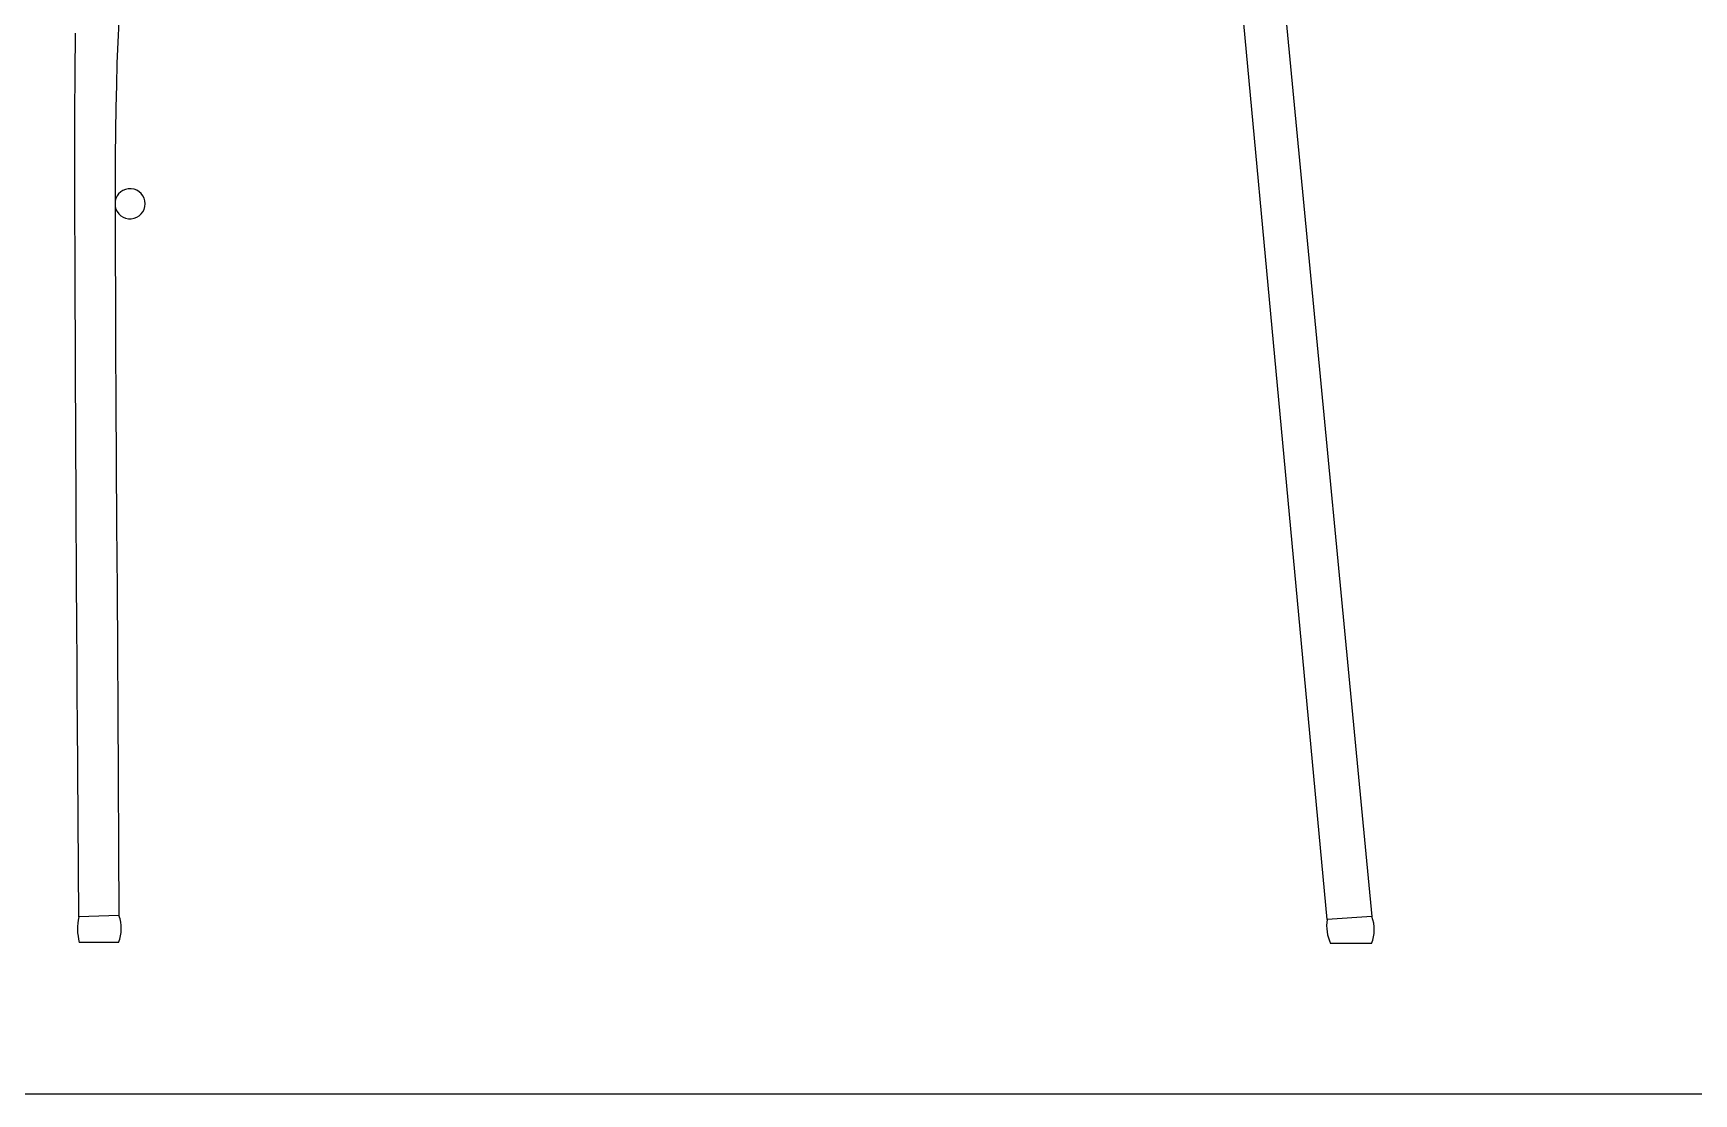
# Model space of a CAD drawing. Header units: millimetres. Extents: x -17017 to 2697, y 1903 to 18260.
# Drawn here: x -16976.3027 to -16976.1599, y 18247.9153 to 18248.0066 of the extents above; entities that cross this region are included whole.
import ezdxf

# ---------------------------------------------------------------- set-up
doc = ezdxf.new("R2010")
doc.units = ezdxf.units.MM
doc.layers.add('55', color=7, linetype='Continuous')
doc.layers.add('OP-MOB-MOVIL', color=8, linetype='Continuous')

# ---------------------------------------------------------------- blocks, each defined once
blk = doc.blocks.new('mesas y sillas de cafeteria')
for p, q in [((50.72742, -14.91989), (50.71012, -14.92042)), ((50.72729, -14.93145), (50.71038, -14.93145)), ((51.26584, -14.93191), (51.24823, -14.93191))]:
    blk.add_line(p, q)
for points in [[(51.20595, -14.29232), (51.26598, -14.92035), (51.24675, -14.92154), (51.18845, -14.29398)], [(50.71012, -14.92042), (50.70957, -14.8363), (50.70951, -14.82654), (50.70945, -14.817), (50.7094, -14.80768), (50.70934, -14.79857), (50.70929, -14.78964), (50.70924, -14.78089), (50.70919, -14.77231), (50.70915, -14.76388), (50.7091, -14.7556), (50.70906, -14.74748), (50.70902, -14.73952), (50.70898, -14.73175), (50.70894, -14.72417), (50.70891, -14.71679), (50.70887, -14.70964), (50.70884, -14.70273), (50.70881, -14.69606), (50.70878, -14.68963), (50.70875, -14.68344), (50.70872, -14.67748), (50.7087, -14.67175), (50.70868, -14.66623), (50.70865, -14.66093), (50.70863, -14.65584), (50.70861, -14.65094), (50.7086, -14.64624), (50.70858, -14.64173), (50.70856, -14.63741), (50.70855, -14.63326), (50.70854, -14.62929), (50.70853, -14.62548), (50.70851, -14.62183), (50.70851, -14.61833), (50.7085, -14.61499), (50.70849, -14.61178), (50.70848, -14.60871), (50.70848, -14.60578), (50.70847, -14.60296), (50.70847, -14.60027), (50.70847, -14.59769), (50.70847, -14.59522), (50.70846, -14.59284), (50.70846, -14.59057), (50.70847, -14.58838), (50.70847, -14.58628), (50.70847, -14.58425), (50.70847, -14.5823), (50.70848, -14.58041), (50.70848, -14.57858), (50.70849, -14.57681), (50.70849, -14.57509), (50.7085, -14.57341), (50.7085, -14.57177), (50.70851, -14.57017), (50.70852, -14.5686), (50.70853, -14.56705), (50.70854, -14.56553), (50.70855, -14.56402), (50.70856, -14.56254), (50.70857, -14.56106), (50.70858, -14.55961), (50.70859, -14.55816), (50.7086, -14.55673), (50.70861, -14.55532), (50.70863, -14.55391), (50.70864, -14.55251), (50.70866, -14.55112), (50.70867, -14.54974), (50.70869, -14.54837), (50.70871, -14.54701), (50.70872, -14.54565), (50.70874, -14.5443), (50.70876, -14.54296), (50.70878, -14.54163), (50.70881, -14.5403)], [(50.7273, -14.53537), (50.72692, -14.54419), (50.72658, -14.5533), (50.7263, -14.56266), (50.72608, -14.57228), (50.72593, -14.58245), (50.72583, -14.59353), (50.72578, -14.60587), (50.72578, -14.61983), (50.72583, -14.63578), (50.7259, -14.65407), (50.726, -14.67505), (50.72613, -14.69888), (50.72627, -14.72484), (50.72643, -14.75201), (50.72659, -14.77946), (50.72674, -14.80628), (50.72689, -14.83153), (50.72742, -14.91989)]]:
    blk.add_lwpolyline(points)
for centre, radius, start, end in [((50.73216, -14.61374), 0.0065, 189.69534, 170.5757), ((50.73317, -14.92539), 0.02358, 167.84341, 194.89346), ((50.71232, -14.92549), 0.01611, 338.29148, 20.34594), ((51.26395, -14.92439), 0.01743, 170.61109, 205.57764), ((51.25087, -14.92595), 0.01611, 338.29148, 20.34594)]:
    blk.add_arc(centre, radius, start, end)

msp = doc.modelspace()

# ---------------------------------------------------------------- linework, layer by layer
at = {"layer": '55', "linetype": 'ByBlock'}
msp.add_line((-16978.52455, 18247.91532), (-16975.02455, 18247.91532), dxfattribs=at)

# ---------------------------------------------------------------- block references
at = {"layer": 'OP-MOB-MOVIL', "xscale": 0.2, "yscale": 0.2, "zscale": 0.2}
msp.add_blockref('mesas y sillas de cafeteria', (-16986.44081, 18250.91463), dxfattribs=at)

doc.saveas('drawing.dxf')
